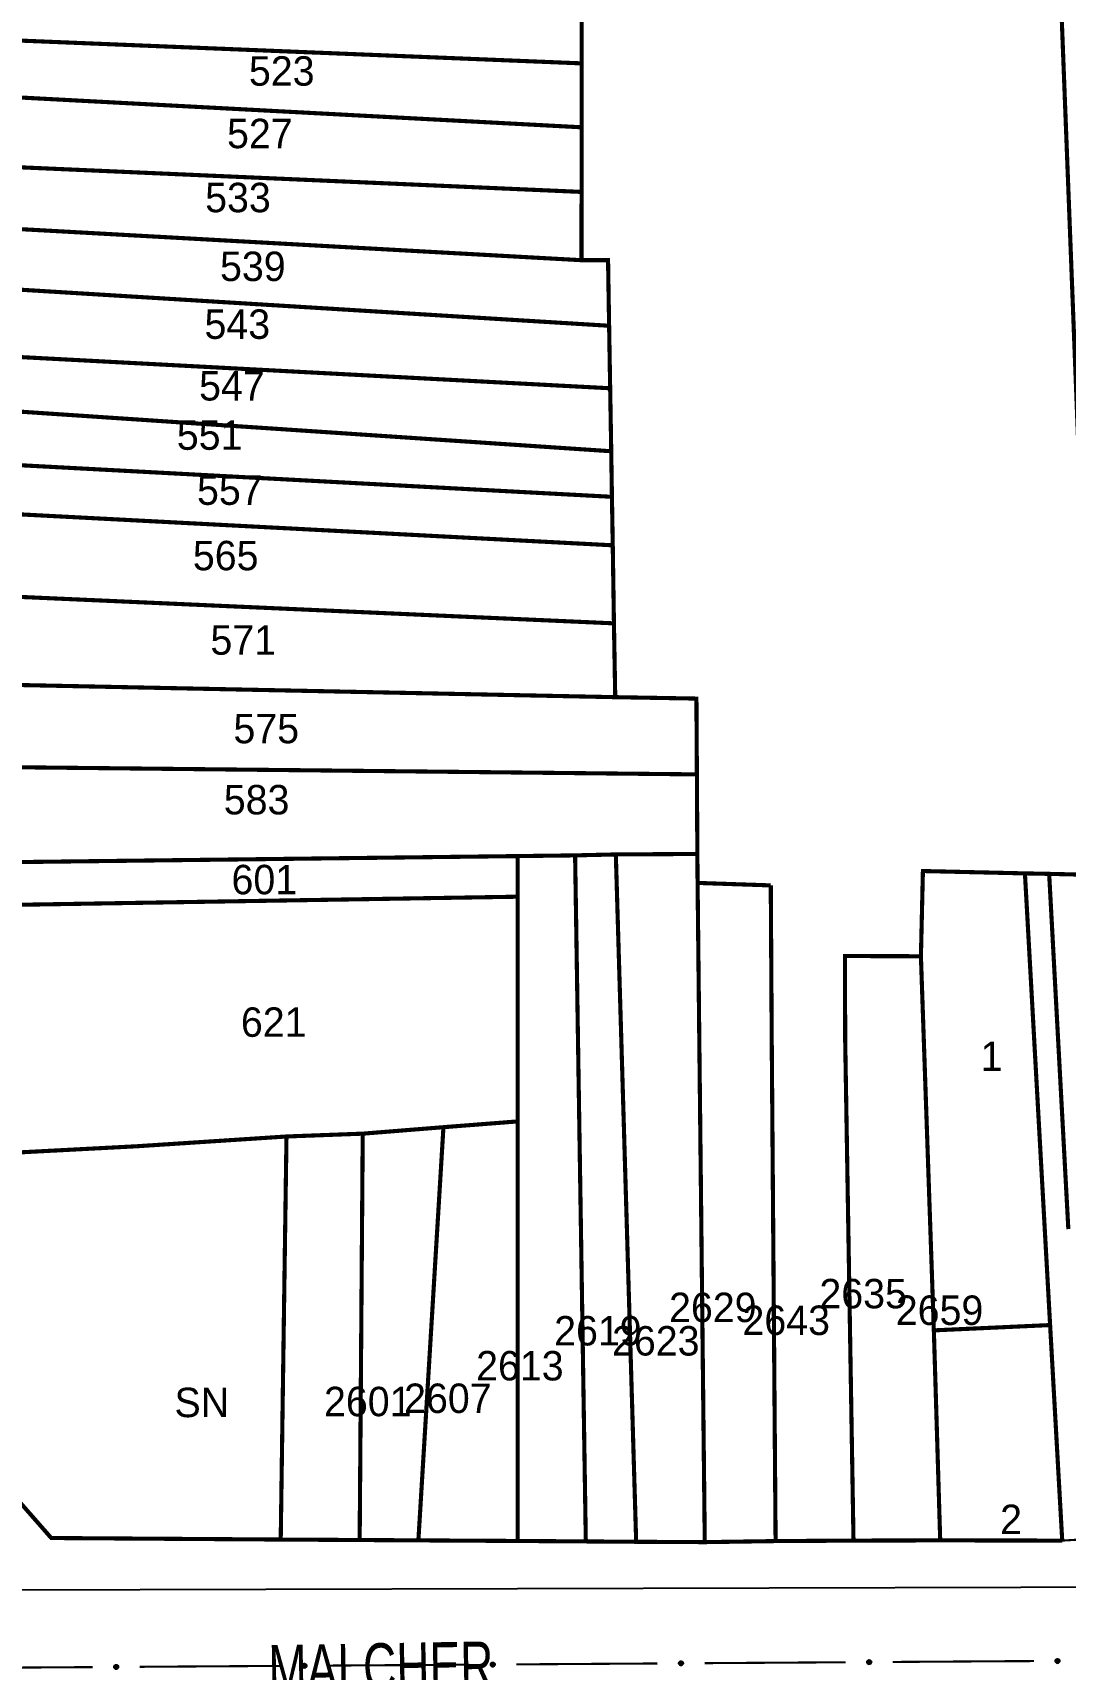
# Model space of a CAD drawing. Extents: x 202481 to 204056, y 4838981 to 4840330.
# Drawn here: x 203301.8 to 203389.6, y 4839887.9 to 4840026.9 of the extents above; entities that cross this region are included whole.
import ezdxf
from ezdxf.enums import TextEntityAlignment as Align

# ---------------------------------------------------------------- set-up
doc = ezdxf.new("R2010")
doc.units = 0
doc.header["$LTSCALE"] = 1.5
doc.header["$MEASUREMENT"] = 0
for name, color, linetype in [('CD_MALHA_LOTES', 7, 'CONTINUOUS'), ('RU-QUADRA', 210, 'CONTINUOUS'), ('SV-EIXO-RUA-PAV', 20, 'CONTINUOUS'), ('SV-RUA-PAVIM', 7, 'CONTINUOUS'), ('SV-TXT-RUA-PAV', 7, 'CONTINUOUS'), ('Th_NmrPort', 1, 'CONTINUOUS')]:
    doc.layers.add(name, color=color, linetype=linetype)
doc.styles.add('ARIAL', font='ARIAL.SHX')

msp = doc.modelspace()

# ---------------------------------------------------------------- linework, layer by layer
at = {"layer": 'CD_MALHA_LOTES', "linetype": 'Continuous', "const_width": 0.35, "flags": 128}
for points in [[(203396.21, 4839955.28), (203395.73, 4839976), (203391.29, 4839976), (203387.57, 4840071.91)], [(203348.47, 4840024.32), (203348.48, 4840033.72)], [(203297.71, 4840026.38), (203348.47, 4840024.32)], [(203348.46, 4840018.89), (203348.47, 4840024.32)], [(203297.76, 4840021.58), (203348.46, 4840018.89)], [(203348.46, 4840013.4), (203348.46, 4840018.89)], [(203297.82, 4840015.62), (203348.46, 4840013.4)], [(203348.45, 4840007.6), (203348.46, 4840013.4)], [(203297.86, 4840010.4), (203348.45, 4840007.6)], [(203350.8, 4840002.03), (203350.71, 4840007.6), (203348.45, 4840007.6)], [(203297.9, 4840005.27), (203350.8, 4840002.03)], [(203350.89, 4839996.72), (203350.8, 4840002.03)], [(203297.94, 4839999.52), (203350.89, 4839996.72)], [(203350.98, 4839991.37), (203350.89, 4839996.72)], [(203297.98, 4839994.92), (203350.98, 4839991.37)], [(203351.04, 4839987.5), (203350.98, 4839991.37)], [(203298.01, 4839990.33), (203351.04, 4839987.5)], [(203351.11, 4839983.38), (203351.04, 4839987.5)], [(203298.04, 4839986.15), (203351.11, 4839983.38)], [(203351.21, 4839976.75), (203351.11, 4839983.38)], [(203298.42, 4839979.1), (203351.21, 4839976.75)], [(203351.32, 4839970.48), (203351.21, 4839976.75)], [(203298.82, 4839971.55), (203351.32, 4839970.48)], [(203358.26, 4839963.92), (203358.22, 4839970.36), (203351.32, 4839970.48)], [(203299.19, 4839964.54), (203358.26, 4839963.92)], [(203358.3, 4839957.16), (203358.26, 4839963.92)], [(203347.91, 4839957.04), (203351.37, 4839957.12)], [(203351.37, 4839957.12), (203358.3, 4839957.16)], [(203353.1, 4839898.73), (203351.37, 4839957.12)], [(203358.3, 4839957.16), (203358.32, 4839954.7)], [(203299.62, 4839956.46), (203343.03, 4839956.98)], [(203343.03, 4839956.98), (203347.91, 4839957.04)], [(203343.03, 4839953.53), (203343.03, 4839956.98)], [(203348.82, 4839898.76), (203347.91, 4839957.04)], [(203377.3, 4839948.47), (203377.47, 4839955.71), (203386.14, 4839955.51)], [(203358.93, 4839898.7), (203358.32, 4839954.7)], [(203358.32, 4839954.7), (203364.54, 4839954.49)], [(203364.54, 4839954.49), (203364.62, 4839941.5), (203364.95, 4839898.79)], [(203388.2, 4839955.47), (203386.14, 4839955.51)], [(203386.14, 4839955.51), (203388.28, 4839917.14)], [(203388.2, 4839955.47), (203396.21, 4839955.28)], [(203389.83, 4839925.29), (203388.2, 4839955.47)], [(203299.81, 4839952.83), (203343.03, 4839953.53)], [(203343.02, 4839934.44), (203343.03, 4839953.53)], [(203371.57, 4839898.83), (203370.86, 4839941.58), (203370.85, 4839948.49), (203377.3, 4839948.47)], [(203378.4, 4839916.69), (203377.3, 4839948.47)], [(203329.86, 4839933.4), (203336.72, 4839933.95)], [(203334.59, 4839898.85), (203336.72, 4839933.95)], [(203336.72, 4839933.95), (203343.02, 4839934.44)], [(203343.02, 4839898.8), (203343.02, 4839934.44)], [(203300.13, 4839931.78), (203310.66, 4839932.33)], [(203310.66, 4839932.33), (203323.38, 4839933.16)], [(203322.89, 4839898.92), (203323.38, 4839933.16)], [(203323.38, 4839933.16), (203329.86, 4839933.4)], [(203329.6, 4839898.88), (203329.86, 4839933.4)], [(203322.89, 4839898.92), (203303.39, 4839899.05), (203300.58, 4839902.25), (203300.13, 4839931.78)], [(203378.4, 4839916.69), (203388.28, 4839917.14)], [(203388.28, 4839917.14), (203389.31, 4839898.83)], [(203378.94, 4839898.85), (203378.4, 4839916.69)], [(203329.6, 4839898.88), (203322.89, 4839898.92)], [(203334.59, 4839898.85), (203329.6, 4839898.88)], [(203343.02, 4839898.8), (203334.59, 4839898.85)], [(203348.82, 4839898.76), (203343.02, 4839898.8)], [(203353.1, 4839898.73), (203348.82, 4839898.76)], [(203358.93, 4839898.7), (203353.1, 4839898.73)], [(203364.95, 4839898.79), (203358.93, 4839898.7)], [(203371.57, 4839898.83), (203364.95, 4839898.79)], [(203378.94, 4839898.85), (203371.57, 4839898.83)], [(203389.31, 4839898.83), (203378.94, 4839898.85)]]:
    msp.add_lwpolyline(points, dxfattribs=at)
at = {"layer": 'RU-QUADRA', "linetype": 'Continuous', "const_width": 0.18, "flags": 128}
msp.add_lwpolyline([(203391.31, 4839898.95), (203389.31, 4839898.83), (203378.94, 4839898.85), (203371.57, 4839898.83), (203364.95, 4839898.79), (203358.93, 4839898.7), (203353.1, 4839898.73), (203348.82, 4839898.76), (203343.02, 4839898.8), (203333.72, 4839898.86), (203329.6, 4839898.88), (203322.89, 4839898.92), (203303.39, 4839899.05), (203300.58, 4839902.25)], dxfattribs=at)
at = {"layer": 'SV-EIXO-RUA-PAV', "const_width": 0.18}
for points in [[(203294.913239, 4839888.00658), (203306.91299, 4839888.083934)], [(203310.912907, 4839888.109719), (203322.912658, 4839888.187073)], [(203326.912575, 4839888.212858), (203338.912325, 4839888.290212)], [(203342.912242, 4839888.315997), (203354.911993, 4839888.393351)], [(203358.91191, 4839888.419136), (203370.91166, 4839888.49649)], [(203374.911577, 4839888.522275), (203384.911369, 4839888.586737)], [(203384.911369, 4839888.586737), (203385.42, 4839888.59)], [(203385.42, 4839888.59), (203386.911351, 4839888.594853)]]:
    msp.add_lwpolyline(points, dxfattribs=at)
at = {"layer": 'SV-EIXO-RUA-PAV'}
for points in [[(203308.768561, 4839888.205978), (203308.802425, 4839888.241267), (203308.838745, 4839888.264672), (203308.874656, 4839888.275474), (203308.908878, 4839888.276744), (203308.944036, 4839888.274101), (203308.978894, 4839888.263615), (203309.015005, 4839888.243408), (203309.050643, 4839888.209687), (203309.072174, 4839888.170905), (203309.084647, 4839888.136265), (203309.088027, 4839888.100656), (203309.084887, 4839888.066545), (203309.072798, 4839888.030696), (203309.051962, 4839887.994301), (203309.017187, 4839887.959286), (203308.981422, 4839887.936585), (203308.946413, 4839887.927049), (203308.910593, 4839887.923878), (203308.874732, 4839887.927007), (203308.840574, 4839887.937497), (203308.803967, 4839887.958542), (203308.769862, 4839887.993322), (203308.746813, 4839888.028735), (203308.736789, 4839888.063601), (203308.734461, 4839888.098936), (203308.736683, 4839888.134231), (203308.745765, 4839888.169711), (203308.768561, 4839888.205978)], [(203324.768229, 4839888.309117), (203324.802092, 4839888.344406), (203324.838412, 4839888.367811), (203324.874323, 4839888.378613), (203324.908546, 4839888.379883), (203324.943703, 4839888.37724), (203324.978562, 4839888.366754), (203325.014673, 4839888.346547), (203325.050311, 4839888.312826), (203325.071841, 4839888.274044), (203325.084315, 4839888.239404), (203325.087695, 4839888.203795), (203325.084554, 4839888.169684), (203325.072465, 4839888.133835), (203325.051629, 4839888.09744), (203325.016854, 4839888.062425), (203324.98109, 4839888.039724), (203324.946081, 4839888.030188), (203324.91026, 4839888.027017), (203324.874399, 4839888.030146), (203324.840241, 4839888.040636), (203324.803635, 4839888.061681), (203324.76953, 4839888.096461), (203324.746481, 4839888.131874), (203324.736456, 4839888.16674), (203324.734128, 4839888.202075), (203324.736351, 4839888.23737), (203324.745432, 4839888.27285), (203324.768229, 4839888.309117)], [(203340.767897, 4839888.412256), (203340.80176, 4839888.447545), (203340.83808, 4839888.47095), (203340.873991, 4839888.481752), (203340.908213, 4839888.483022), (203340.943371, 4839888.480379), (203340.978229, 4839888.469893), (203341.01434, 4839888.449686), (203341.049978, 4839888.415965), (203341.071509, 4839888.377183), (203341.083982, 4839888.342543), (203341.087362, 4839888.306934), (203341.084222, 4839888.272823), (203341.072133, 4839888.236974), (203341.051297, 4839888.200579), (203341.016522, 4839888.165564), (203340.980758, 4839888.142863), (203340.945748, 4839888.133327), (203340.909928, 4839888.130156), (203340.874067, 4839888.133285), (203340.839909, 4839888.143775), (203340.803302, 4839888.16482), (203340.769197, 4839888.1996), (203340.746149, 4839888.235013), (203340.736124, 4839888.269879), (203340.733796, 4839888.305214), (203340.736018, 4839888.340509), (203340.7451, 4839888.375989), (203340.767897, 4839888.412256)], [(203356.767564, 4839888.515395), (203356.801427, 4839888.550684), (203356.837747, 4839888.574089), (203356.873658, 4839888.584891), (203356.907881, 4839888.586161), (203356.943039, 4839888.583518), (203356.977897, 4839888.573032), (203357.014008, 4839888.552825), (203357.049646, 4839888.519104), (203357.071177, 4839888.480322), (203357.08365, 4839888.445682), (203357.08703, 4839888.410073), (203357.083889, 4839888.375962), (203357.0718, 4839888.340113), (203357.050965, 4839888.303718), (203357.016189, 4839888.268703), (203356.980425, 4839888.246002), (203356.945416, 4839888.236466), (203356.909596, 4839888.233295), (203356.873735, 4839888.236424), (203356.839576, 4839888.246914), (203356.80297, 4839888.267959), (203356.768865, 4839888.302739), (203356.745816, 4839888.338152), (203356.735791, 4839888.373018), (203356.733463, 4839888.408353), (203356.735686, 4839888.443648), (203356.744767, 4839888.479128), (203356.767564, 4839888.515395)], [(203372.767232, 4839888.618534), (203372.801095, 4839888.653823), (203372.837415, 4839888.677228), (203372.873326, 4839888.68803), (203372.907548, 4839888.6893), (203372.942706, 4839888.686657), (203372.977565, 4839888.676172), (203373.013676, 4839888.655964), (203373.049314, 4839888.622243), (203373.070844, 4839888.583461), (203373.083318, 4839888.548821), (203373.086697, 4839888.513212), (203373.083557, 4839888.479101), (203373.071468, 4839888.443252), (203373.050632, 4839888.406857), (203373.015857, 4839888.371842), (203372.980093, 4839888.349141), (203372.945083, 4839888.339605), (203372.909263, 4839888.336434), (203372.873402, 4839888.339563), (203372.839244, 4839888.350053), (203372.802637, 4839888.371098), (203372.768533, 4839888.405878), (203372.745484, 4839888.441291), (203372.735459, 4839888.476157), (203372.733131, 4839888.511492), (203372.735354, 4839888.546787), (203372.744435, 4839888.582267), (203372.767232, 4839888.618534)], [(203388.767303, 4839888.710972), (203388.801278, 4839888.746153), (203388.837673, 4839888.769442), (203388.873618, 4839888.780129), (203388.907845, 4839888.78129), (203388.942994, 4839888.778534), (203388.977818, 4839888.767938), (203389.013865, 4839888.747615), (203389.049395, 4839888.71378), (203389.070801, 4839888.67493), (203389.083164, 4839888.64025), (203389.08643, 4839888.60463), (203389.083181, 4839888.57053), (203389.070978, 4839888.53472), (203389.050026, 4839888.498391), (203389.015139, 4839888.463488), (203388.979302, 4839888.440901), (203388.944263, 4839888.431477), (203388.908433, 4839888.42842), (203388.872582, 4839888.431664), (203388.838457, 4839888.442263), (203388.801918, 4839888.463424), (203388.767925, 4839888.498313), (203388.744989, 4839888.533799), (203388.735075, 4839888.568697), (203388.73286, 4839888.60404), (203388.735196, 4839888.639328), (203388.74439, 4839888.674778), (203388.767303, 4839888.710972)]]:
    msp.add_lwpolyline(points, close=True, dxfattribs=at)
for points in [[(203308.734461, 4839888.098936), (203309.084647, 4839888.136265)], [(203308.736683, 4839888.134231), (203309.072174, 4839888.170905)], [(203308.736789, 4839888.063601), (203309.088027, 4839888.100656)], [(203308.738225, 4839888.080854), (203309.084596, 4839888.115836)], [(203308.739352, 4839888.117704), (203309.073425, 4839888.155336)], [(203308.745276, 4839888.045421), (203309.083442, 4839888.083079)], [(203308.745765, 4839888.169711), (203309.050643, 4839888.209687)], [(203308.745955, 4839888.15186), (203309.056822, 4839888.190707)], [(203308.746813, 4839888.028735), (203309.084887, 4839888.066545)], [(203308.758015, 4839888.186052), (203309.029312, 4839888.224643)], [(203308.760515, 4839888.010041), (203309.074119, 4839888.047541)], [(203308.768561, 4839888.205978), (203309.015005, 4839888.243408)], [(203308.769862, 4839887.993322), (203309.072798, 4839888.030696)], [(203308.787788, 4839888.224451), (203308.989557, 4839888.253043)], [(203308.790745, 4839887.977486), (203309.059339, 4839888.011967)], [(203308.802425, 4839888.241267), (203308.978894, 4839888.263615)], [(203308.803967, 4839887.958542), (203309.051962, 4839887.994301)], [(203308.823071, 4839888.254699), (203308.952619, 4839888.267815)], [(203308.827762, 4839887.950434), (203309.02682, 4839887.976279)], [(203308.838745, 4839888.264672), (203308.944036, 4839888.274101)], [(203308.840574, 4839887.937497), (203309.017187, 4839887.959286)], [(203308.861988, 4839887.932916), (203308.992892, 4839887.947405)], [(203308.874732, 4839887.927007), (203308.981422, 4839887.936585)], [(203324.734128, 4839888.202075), (203325.084315, 4839888.239404)], [(203324.736351, 4839888.23737), (203325.071841, 4839888.274044)], [(203324.736456, 4839888.16674), (203325.087695, 4839888.203795)], [(203324.737893, 4839888.183993), (203325.084263, 4839888.218975)], [(203324.73902, 4839888.220843), (203325.073092, 4839888.258475)], [(203324.744944, 4839888.14856), (203325.08311, 4839888.186218)], [(203324.745432, 4839888.27285), (203325.050311, 4839888.312826)], [(203324.745622, 4839888.254999), (203325.05649, 4839888.293846)], [(203324.746481, 4839888.131874), (203325.084554, 4839888.169684)], [(203324.757683, 4839888.289191), (203325.02898, 4839888.327782)], [(203324.760182, 4839888.11318), (203325.073787, 4839888.15068)], [(203324.768229, 4839888.309117), (203325.014673, 4839888.346547)], [(203324.76953, 4839888.096461), (203325.072465, 4839888.133835)], [(203324.787456, 4839888.32759), (203324.989225, 4839888.356182)], [(203324.790412, 4839888.080625), (203325.059006, 4839888.115106)], [(203324.802092, 4839888.344406), (203324.978562, 4839888.366754)], [(203324.803635, 4839888.061681), (203325.051629, 4839888.09744)], [(203324.822739, 4839888.357838), (203324.952287, 4839888.370954)], [(203324.827429, 4839888.053573), (203325.026487, 4839888.079418)], [(203324.838412, 4839888.367811), (203324.943703, 4839888.37724)], [(203324.840241, 4839888.040636), (203325.016854, 4839888.062425)], [(203324.861656, 4839888.036055), (203324.99256, 4839888.050544)], [(203324.874399, 4839888.030146), (203324.98109, 4839888.039724)], [(203340.733796, 4839888.305214), (203341.083982, 4839888.342543)], [(203340.736018, 4839888.340509), (203341.071509, 4839888.377183)], [(203340.736124, 4839888.269879), (203341.087362, 4839888.306934)], [(203340.73756, 4839888.287132), (203341.083931, 4839888.322114)], [(203340.738687, 4839888.323982), (203341.07276, 4839888.361614)], [(203340.744612, 4839888.251699), (203341.082777, 4839888.289357)], [(203340.7451, 4839888.375989), (203341.049978, 4839888.415965)], [(203340.74529, 4839888.358138), (203341.056157, 4839888.396985)], [(203340.746149, 4839888.235013), (203341.084222, 4839888.272823)], [(203340.757351, 4839888.39233), (203341.028647, 4839888.430921)], [(203340.75985, 4839888.216319), (203341.073455, 4839888.253819)], [(203340.767897, 4839888.412256), (203341.01434, 4839888.449686)], [(203340.769197, 4839888.1996), (203341.072133, 4839888.236974)], [(203340.787123, 4839888.430729), (203340.988892, 4839888.459321)], [(203340.79008, 4839888.183764), (203341.058674, 4839888.218245)], [(203340.80176, 4839888.447545), (203340.978229, 4839888.469893)], [(203340.803302, 4839888.16482), (203341.051297, 4839888.200579)], [(203340.822406, 4839888.460977), (203340.951954, 4839888.474093)], [(203340.827097, 4839888.156712), (203341.026155, 4839888.182557)], [(203340.83808, 4839888.47095), (203340.943371, 4839888.480379)], [(203340.839909, 4839888.143775), (203341.016522, 4839888.165564)], [(203340.861324, 4839888.139194), (203340.992227, 4839888.153683)], [(203340.874067, 4839888.133285), (203340.980758, 4839888.142863)], [(203356.733463, 4839888.408353), (203357.08365, 4839888.445682)], [(203356.735686, 4839888.443648), (203357.071177, 4839888.480322)], [(203356.735791, 4839888.373018), (203357.08703, 4839888.410073)], [(203356.737228, 4839888.390271), (203357.083598, 4839888.425253)], [(203356.738355, 4839888.427121), (203357.072427, 4839888.464753)], [(203356.744279, 4839888.354838), (203357.082445, 4839888.392496)], [(203356.744767, 4839888.479128), (203357.049646, 4839888.519104)], [(203356.744958, 4839888.461277), (203357.055825, 4839888.500124)], [(203356.745816, 4839888.338152), (203357.083889, 4839888.375962)], [(203356.757018, 4839888.495469), (203357.028315, 4839888.53406)], [(203356.759517, 4839888.319458), (203357.073122, 4839888.356958)], [(203356.767564, 4839888.515395), (203357.014008, 4839888.552825)], [(203356.768865, 4839888.302739), (203357.0718, 4839888.340113)], [(203356.786791, 4839888.533868), (203356.98856, 4839888.56246)], [(203356.789747, 4839888.286903), (203357.058341, 4839888.321384)], [(203356.801427, 4839888.550684), (203356.977897, 4839888.573032)], [(203356.80297, 4839888.267959), (203357.050965, 4839888.303718)], [(203356.822074, 4839888.564116), (203356.951622, 4839888.577232)], [(203356.826764, 4839888.259851), (203357.025822, 4839888.285696)], [(203356.837747, 4839888.574089), (203356.943039, 4839888.583518)], [(203356.839576, 4839888.246914), (203357.016189, 4839888.268703)], [(203356.860991, 4839888.242333), (203356.991895, 4839888.256822)], [(203356.873735, 4839888.236424), (203356.980425, 4839888.246002)], [(203372.733131, 4839888.511492), (203373.083318, 4839888.548821)], [(203372.735354, 4839888.546787), (203373.070844, 4839888.583461)], [(203372.735459, 4839888.476157), (203373.086697, 4839888.513212)], [(203372.736896, 4839888.49341), (203373.083266, 4839888.528392)], [(203372.738023, 4839888.53026), (203373.072095, 4839888.567892)], [(203372.743947, 4839888.457977), (203373.082113, 4839888.495635)], [(203372.744435, 4839888.582267), (203373.049314, 4839888.622243)], [(203372.744625, 4839888.564416), (203373.055492, 4839888.603263)], [(203372.745484, 4839888.441291), (203373.083557, 4839888.479101)], [(203372.756686, 4839888.598608), (203373.027982, 4839888.6372)], [(203372.759185, 4839888.422597), (203373.07279, 4839888.460097)], [(203372.767232, 4839888.618534), (203373.013676, 4839888.655964)], [(203372.768533, 4839888.405878), (203373.071468, 4839888.443252)], [(203372.786458, 4839888.637007), (203372.988227, 4839888.665599)], [(203372.789415, 4839888.390042), (203373.058009, 4839888.424523)], [(203372.801095, 4839888.653823), (203372.977565, 4839888.676172)], [(203372.802637, 4839888.371098), (203373.050632, 4839888.406857)], [(203372.821742, 4839888.667255), (203372.951289, 4839888.680371)], [(203372.826432, 4839888.36299), (203373.02549, 4839888.388835)], [(203372.837415, 4839888.677228), (203372.942706, 4839888.686657)], [(203372.839244, 4839888.350053), (203373.015857, 4839888.371842)], [(203372.860659, 4839888.345472), (203372.991562, 4839888.359961)], [(203372.873402, 4839888.339563), (203372.980093, 4839888.349141)], [(203388.73286, 4839888.60404), (203389.083164, 4839888.64025)], [(203388.735075, 4839888.568697), (203389.08643, 4839888.60463)], [(203388.735196, 4839888.639328), (203389.070801, 4839888.67493)], [(203388.736567, 4839888.585945), (203389.083047, 4839888.619821)], [(203388.737812, 4839888.622792), (203389.072003, 4839888.659357)], [(203388.743505, 4839888.55049), (203389.08179, 4839888.587069)], [(203388.74439, 4839888.674778), (203389.049395, 4839888.71378)], [(203388.744523, 4839888.656927), (203389.055513, 4839888.694781)], [(203388.744989, 4839888.533799), (203389.083181, 4839888.57053)], [(203388.756693, 4839888.69108), (203389.028112, 4839888.728805)], [(203388.75863, 4839888.515062), (203389.072353, 4839888.55156)], [(203388.767303, 4839888.710972), (203389.013865, 4839888.747615)], [(203388.767925, 4839888.498313), (203389.070978, 4839888.53472)], [(203388.786588, 4839888.729384), (203388.988447, 4839888.757331)], [(203388.788756, 4839888.482411), (203389.057459, 4839888.516034)], [(203388.801278, 4839888.746153), (203388.977818, 4839888.767938)], [(203388.801918, 4839888.463424), (203389.050026, 4839888.498391)], [(203388.821968, 4839888.759518), (203388.951557, 4839888.772221)], [(203388.825687, 4839888.45524), (203389.024826, 4839888.48045)], [(203388.837673, 4839888.769442), (203388.942994, 4839888.778534)], [(203388.838457, 4839888.442263), (203389.015139, 4839888.463488)], [(203388.859857, 4839888.437613), (203388.990807, 4839888.451684)], [(203388.872582, 4839888.431664), (203388.979302, 4839888.440901)]]:
    msp.add_lwpolyline(points, dxfattribs=at)
at = {"layer": 'SV-RUA-PAVIM', "linetype": 'Continuous'}
msp.add_polyline3d([(203477.63, 4839895.27, 8.99), (203407.19, 4839894.9, 8.99), (203300.24, 4839894.62, 6.65), (203297.78, 4839896.28, 6.51), (203297.16, 4839897.55, 6.51)], dxfattribs=at)

# ---------------------------------------------------------------- texts
at = {"layer": 'SV-TXT-RUA-PAV', "style": 'ARIAL', "width": 0.7}
msp.add_text('MALCHER', height=4, rotation=1, dxfattribs=at).set_placement((203321.880158, 4839885.946443))
at = {"layer": 'Th_NmrPort', "color": 1}
for s, p in [('523', (203320.188133, 4840023.675618)), ('527', (203318.328133, 4840018.365618)), ('533', (203316.4663, 4840012.924367)), ('539', (203317.730784, 4840007.081208)), ('543', (203316.411392, 4840002.168174)), ('547', (203315.950784, 4839996.931208)), ('551', (203314.058133, 4839992.745618)), ('557', (203315.776496, 4839988.066867)), ('565', (203315.42282, 4839982.509601)), ('571', (203316.916496, 4839975.336867)), ('575', (203318.870999, 4839967.813054)), ('583', (203318.052232, 4839961.771619)), ('601', (203318.707657, 4839954.986276)), ('621', (203319.507047, 4839942.877045)), ('1', (203382.37, 4839939.976667)), ('2635', (203368.672275, 4839919.810478)), ('2629', (203355.896276, 4839918.642343)), ('2659', (203375.166276, 4839918.402343)), ('2643', (203362.134414, 4839917.548993)), ('2619', (203346.13, 4839916.656667)), ('2623', (203351.046276, 4839915.802343)), ('2613', (203339.495532, 4839913.686741)), ('SN', (203313.863058, 4839910.568274)), ('2601', (203326.57, 4839910.646667)), ('2607', (203333.376276, 4839910.922343)), ('2', (203384.03344, 4839900.637437))]:
    msp.add_text(s, height=2.5, dxfattribs=at).set_placement(p, align=Align.MIDDLE_LEFT)

doc.saveas('drawing.dxf')
